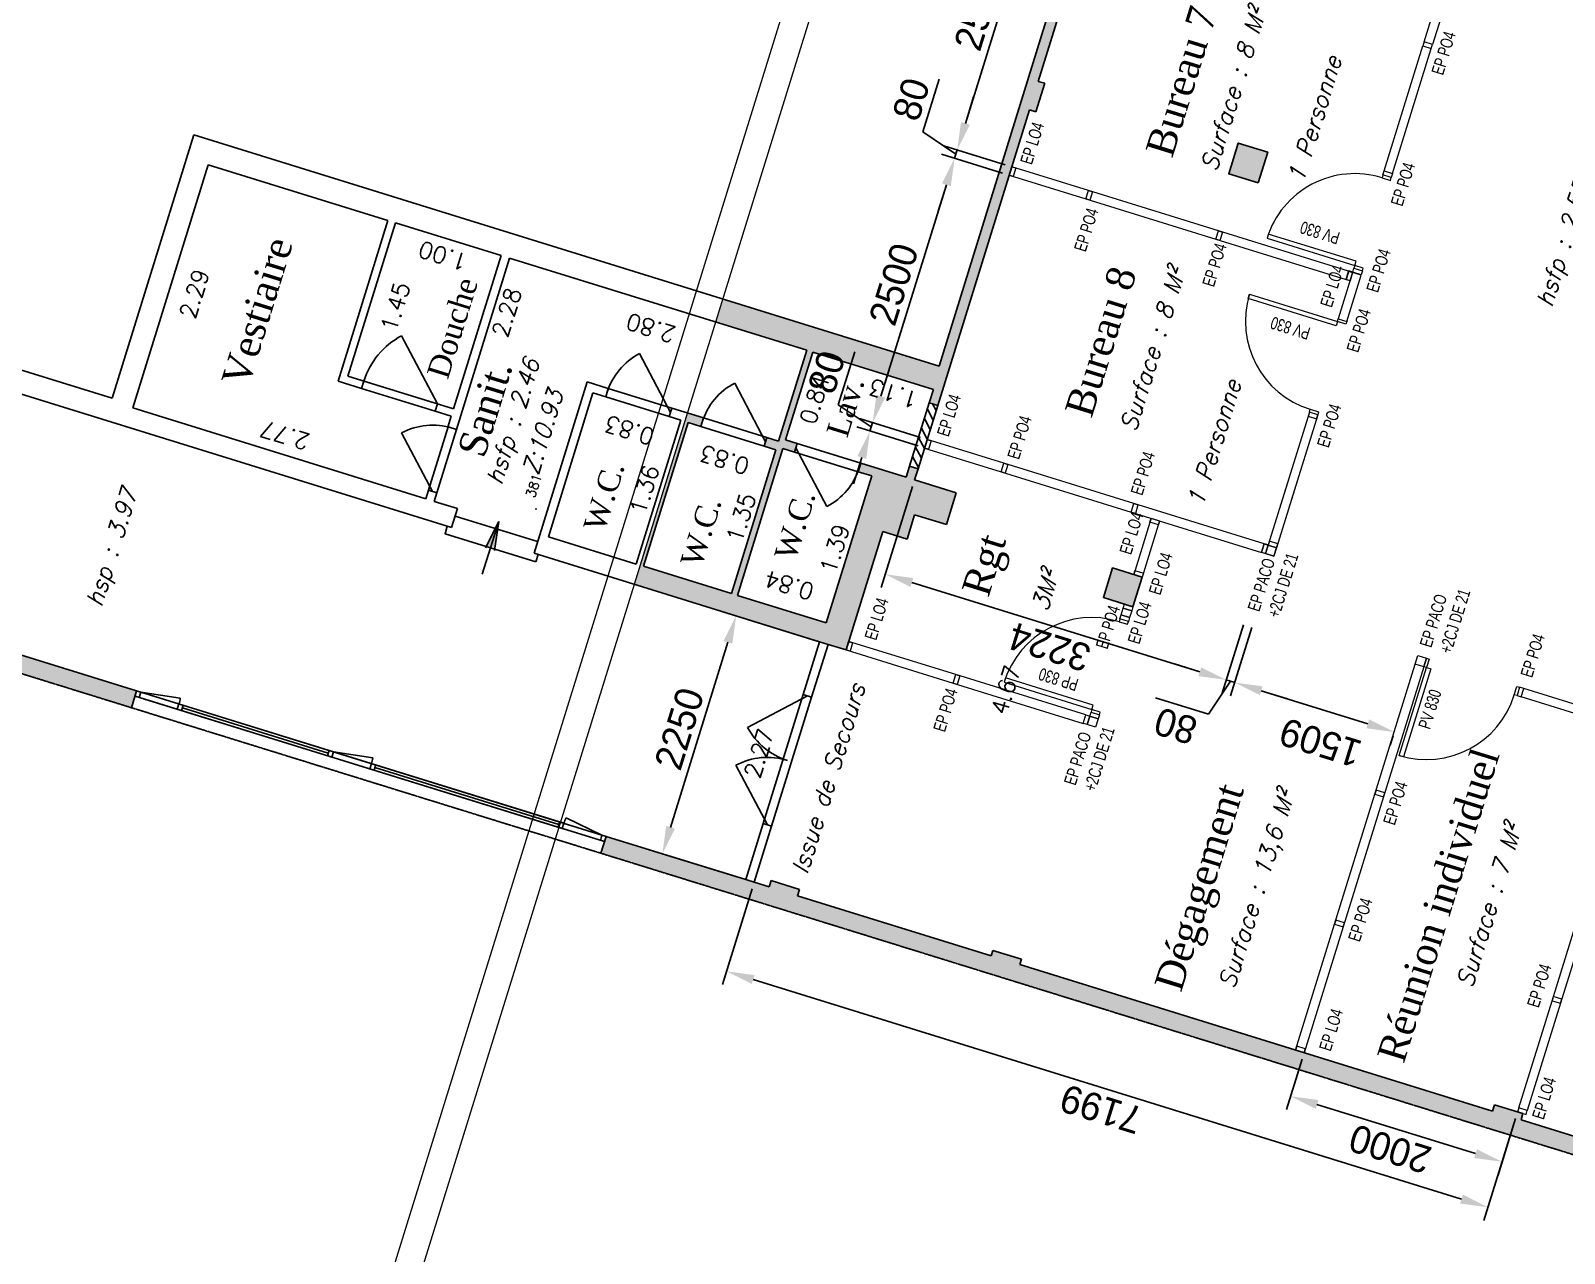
# Model space of a CAD drawing. Header units: metres. Extents: x -1642643 to 2228512, y -1236052 to 2422133.
# Drawn here: x 534506 to 548357, y 2329 to 13374 of the extents above; entities that cross this region are included whole.
import ezdxf
from ezdxf.enums import TextEntityAlignment as Align

# ---------------------------------------------------------------- set-up
doc = ezdxf.new("R2010")
doc.units = ezdxf.units.M
doc.header["$PDSIZE"] = 0.01
doc.linetypes.add('TIRET-COURT', pattern=[0.25, 0.15, -0.1])
for name, color, linetype in [('ALTIMETRIE', 10, 'Continuous'), ('APPLAT-GRIS', 253, 'Continuous'), ('COTATION-PLANI', 4, 'Continuous'), ('ESCALIER', 100, 'Continuous'), ('FENETRE', 32, 'Continuous'), ('FENETRE-OUVRANT', 213, 'Continuous'), ('MUR', 130, 'Continuous'), ('PORTE', 213, 'Continuous'), ('TEXTES-PIECES', 23, 'Continuous'), ('Z-COD', 5, 'Continuous'), ('Z-MAT', 8, 'Continuous')]:
    doc.layers.add(name, color=color, linetype=linetype)
doc.layers.add('cloison', color=5, linetype='Continuous', lineweight=20)
doc.layers.add('cotation', color=7, linetype='Continuous', lineweight=20)
doc.layers.add('Seuils', color=7, linetype='Continuous', plot=False)
doc.styles.add('Alt', font='simplex.shx', dxfattribs={"oblique": 14.4, "height": 0.075})
doc.styles.add('Simplex 1.5', font='simplex.shx', dxfattribs={"height": 0.075})
doc.styles.add('style1', font='romans.shx', dxfattribs={"width": 0.7, "height": 10})
doc.styles.add('Times 3.0', font='times.ttf', dxfattribs={"height": 0.15})
doc.dimstyles.new('ISO-25', dxfattribs={"dimtxt": 2.5, "dimasz": 2.5, "dimexe": 1.25, "dimexo": 0.625, "dimtad": 1, "dimtxsty": 'Standard', "dimcen": 2.5, "dimadec": 0, "dimazin": 0, "dimtfac": 1, "dimtmove": 0, "dimatfit": 3, "dimfxl": 1, "dimarcsym": 0})

# ---------------------------------------------------------------- blocks, each defined once
blk = doc.blocks.new('ZPOINT')
at = {"color": 0}
blk.add_point((0, 0), dxfattribs=at)
at = {"layer": 'ALTIMETRIE', "style": 'Alt', "oblique": 14.4}
blk.add_attdef('ALT', text='', height=0.075, dxfattribs=at).set_placement((0.05, -0.075), align=Align.TOP_LEFT)
at = {"layer": 'Z-COD', "style": 'Simplex 1.5'}
blk.add_attdef('COD', text='', height=0.075, dxfattribs=at).set_placement((-0.05, -0.025), align=Align.MIDDLE_RIGHT)
at = {"layer": 'Z-MAT', "style": 'Simplex 1.5'}
blk.add_attdef('MAT', (0.05, 0.025), '', height=0.075, dxfattribs=at)
blk = doc.blocks.new('*D223')
at = {"layer": 'cotation', "color": 0, "lineweight": -2, "transparency": 16777216}
for p, q in [((543999, 14605), (543506, 14758)), ((542948, 12536), (543551, 14482)), ((543307, 12163), (542754, 12334))]:
    blk.add_line(p, q, dxfattribs=at)
at = {"layer": 'cotation', "color": 0, "transparency": 16777216}
for points in [[(543511, 14495), (543591, 14470), (543625, 14721)], [(542908, 12548), (542987, 12524), (542874, 12297)]]:
    blk.add_solid(points, dxfattribs=at)
at = {"layer": 'Defpoints', "color": 0, "transparency": 16777216}
for p in [(543625, 14721), (544059, 14587), (543367, 12144)]:
    blk.add_point(p, dxfattribs=at)
at = {"layer": 'cotation', "color": 0, "transparency": 16777216, "insert": (543070, 13565), "char_height": 250, "attachment_point": 5, "rotation": 72.7748}
blk.add_mtext('2530', dxfattribs=at)
blk = doc.blocks.new('*D228')
at = {"layer": 'cotation', "color": 0, "lineweight": -2, "transparency": 16777216}
for p, q in [((542471, 9255), (542188, 8344)), ((542464, 8389), (545065, 7583)), ((545458, 8005), (545267, 7389))]:
    blk.add_line(p, q, dxfattribs=at)
at = {"layer": 'cotation', "color": 0, "transparency": 16777216}
for points in [[(542452, 8349), (542476, 8429), (542225, 8463)], [(545053, 7543), (545077, 7622), (545304, 7509)]]:
    blk.add_solid(points, dxfattribs=at)
at = {"layer": 'Defpoints', "color": 0, "transparency": 16777216}
for p in [(542489, 9315), (545476, 8065), (545304, 7509)]:
    blk.add_point(p, dxfattribs=at)
at = {"layer": 'cotation', "color": 0, "transparency": 16777216, "insert": (543709, 7807), "char_height": 250, "attachment_point": 5, "rotation": 162.7748}
blk.add_mtext('3224', dxfattribs=at)
blk = doc.blocks.new('*D229')
at = {"layer": 'cotation', "color": 0, "lineweight": -2, "transparency": 16777216}
for p, q in [((545458, 8005), (545267, 7389)), ((545534, 7981), (545343, 7365)), ((545065, 7583), (544826, 7657)), ((545342, 7497), (545142, 7199)), ((545304, 7509), (545380, 7485)), ((545304, 7509), (545380, 7485)), ((545142, 7199), (544664, 7347)), ((545619, 7411), (545858, 7337))]:
    blk.add_line(p, q, dxfattribs=at)
at = {"layer": 'cotation', "color": 0, "transparency": 16777216}
for points in [[(545053, 7543), (545077, 7622), (545304, 7509)], [(545607, 7371), (545631, 7451), (545380, 7485)]]:
    blk.add_solid(points, dxfattribs=at)
at = {"layer": 'Defpoints', "color": 0, "transparency": 16777216}
for p in [(545476, 8065), (545553, 8041), (545380, 7485)]:
    blk.add_point(p, dxfattribs=at)
at = {"layer": 'cotation', "color": 0, "transparency": 16777216, "insert": (544847, 7094), "char_height": 250, "attachment_point": 5, "rotation": 162.7748}
blk.add_mtext('80', dxfattribs=at)
blk = doc.blocks.new('*D232')
at = {"layer": 'cotation', "color": 0, "lineweight": -2, "transparency": 16777216}
for p, q in [((541022, 5621), (540754, 4757)), ((541030, 4803), (547429, 2819)), ((547916, 3547), (547630, 2626))]:
    blk.add_line(p, q, dxfattribs=at)
at = {"layer": 'cotation', "color": 0, "transparency": 16777216}
for points in [[(541018, 4763), (541043, 4842), (540791, 4877)], [(547416, 2779), (547441, 2859), (547667, 2745)]]:
    blk.add_solid(points, dxfattribs=at)
at = {"layer": 'Defpoints', "color": 0, "transparency": 16777216}
for p in [(541041, 5681), (547935, 3607), (547667, 2745)]:
    blk.add_point(p, dxfattribs=at)
at = {"layer": 'cotation', "color": 0, "transparency": 16777216, "insert": (544174, 3632), "char_height": 250, "attachment_point": 5, "rotation": 162.7748}
blk.add_mtext('7199', dxfattribs=at)
blk = doc.blocks.new('*D234')
at = {"layer": 'cotation', "color": 0, "lineweight": -2, "transparency": 16777216}
for p, q in [((545988, 4082), (545847, 3629)), ((547556, 3230), (546123, 3674)), ((547916, 3547), (547758, 3036))]:
    blk.add_line(p, q, dxfattribs=at)
at = {"layer": 'cotation', "color": 0, "transparency": 16777216}
for points in [[(546111, 3634), (546136, 3714), (545884, 3748)], [(547544, 3190), (547568, 3269), (547795, 3156)]]:
    blk.add_solid(points, dxfattribs=at)
at = {"layer": 'Defpoints', "color": 0, "transparency": 16777216}
for p in [(546007, 4142), (545884, 3748), (547935, 3607)]:
    blk.add_point(p, dxfattribs=at)
at = {"layer": 'cotation', "color": 0, "transparency": 16777216, "insert": (546784, 3273), "char_height": 250, "attachment_point": 5, "rotation": 162.7748}
blk.add_mtext('2000', dxfattribs=at)
blk = doc.blocks.new('*D235')
at = {"layer": 'cotation', "color": 0, "lineweight": -2, "transparency": 16777216}
for p, q in [((545534, 7981), (545343, 7365)), ((545619, 7411), (546582, 7112)), ((546810, 7004), (546784, 6919))]:
    blk.add_line(p, q, dxfattribs=at)
at = {"layer": 'cotation', "color": 0, "transparency": 16777216}
for points in [[(545607, 7371), (545631, 7451), (545380, 7485)], [(546570, 7072), (546594, 7152), (546821, 7038)]]:
    blk.add_solid(points, dxfattribs=at)
at = {"layer": 'Defpoints', "color": 0, "transparency": 16777216}
for p in [(545553, 8041), (546829, 7064), (546821, 7038)]:
    blk.add_point(p, dxfattribs=at)
at = {"layer": 'cotation', "color": 0, "transparency": 16777216, "insert": (546155, 6943), "char_height": 250, "attachment_point": 5, "rotation": 162.7748}
blk.add_mtext('1509', dxfattribs=at)
blk = doc.blocks.new('*D236')
at = {"layer": 'cotation', "color": 0, "lineweight": -2, "transparency": 16777216}
for p, q in [((541609, 7860), (540758, 8124)), ((540285, 6177), (540803, 7849)), ((540905, 5723), (540092, 5975))]:
    blk.add_line(p, q, dxfattribs=at)
at = {"layer": 'cotation', "color": 0, "transparency": 16777216}
for points in [[(540764, 7861), (540843, 7836), (540877, 8087)], [(540245, 6189), (540325, 6165), (540211, 5938)]]:
    blk.add_solid(points, dxfattribs=at)
at = {"layer": 'Defpoints', "color": 0, "transparency": 16777216}
for p in [(540877, 8087), (541669, 7842), (540964, 5705)]:
    blk.add_point(p, dxfattribs=at)
at = {"layer": 'cotation', "color": 0, "transparency": 16777216, "insert": (540365, 7068), "char_height": 250, "attachment_point": 5, "rotation": 72.7748}
blk.add_mtext('2250', dxfattribs=at)
blk = doc.blocks.new('*D239')
at = {"layer": 'cotation', "color": 0, "lineweight": -2, "transparency": 16777216}
for p, q in [((542564, 12459), (542712, 12937)), ((542948, 12536), (543022, 12775)), ((542862, 12259), (542564, 12459)), ((543307, 12163), (542754, 12334)), ((543284, 12086), (542731, 12258)), ((542874, 12297), (542850, 12221)), ((542874, 12297), (542850, 12221)), ((542776, 11982), (542702, 11743))]:
    blk.add_line(p, q, dxfattribs=at)
at = {"layer": 'cotation', "color": 0, "transparency": 16777216}
for points in [[(542908, 12548), (542987, 12524), (542874, 12297)], [(542736, 11994), (542816, 11970), (542850, 12221)]]:
    blk.add_solid(points, dxfattribs=at)
at = {"layer": 'Defpoints', "color": 0, "transparency": 16777216}
for p in [(542850, 12221), (543343, 12068), (543367, 12144)]:
    blk.add_point(p, dxfattribs=at)
at = {"layer": 'cotation', "color": 0, "transparency": 16777216, "insert": (542459, 12754), "char_height": 250, "attachment_point": 5, "rotation": 72.7748}
blk.add_mtext('80', dxfattribs=at)
blk = doc.blocks.new('*D240')
at = {"layer": 'cotation', "color": 0, "lineweight": -2, "transparency": 16777216}
for p, q in [((543284, 12086), (542731, 12258)), ((542776, 11982), (542184, 10072)), ((542543, 9699), (541990, 9870))]:
    blk.add_line(p, q, dxfattribs=at)
at = {"layer": 'cotation', "color": 0, "transparency": 16777216}
for points in [[(542736, 11994), (542816, 11970), (542850, 12221)], [(542144, 10084), (542223, 10059), (542110, 9833)]]:
    blk.add_solid(points, dxfattribs=at)
at = {"layer": 'Defpoints', "color": 0, "transparency": 16777216}
for p in [(543343, 12068), (542110, 9833), (542602, 9680)]:
    blk.add_point(p, dxfattribs=at)
at = {"layer": 'cotation', "color": 0, "transparency": 16777216, "insert": (542301, 11083), "char_height": 250, "attachment_point": 5, "rotation": 72.7748}
blk.add_mtext('2500', dxfattribs=at)
blk = doc.blocks.new('*D241')
at = {"layer": 'cotation', "color": 0, "lineweight": -2, "transparency": 16777216}
for p, q in [((541800, 9995), (541948, 10473)), ((542184, 10072), (542258, 10311)), ((542098, 9795), (541800, 9995)), ((542543, 9699), (541990, 9870)), ((542520, 9622), (541967, 9794)), ((542110, 9833), (542086, 9757)), ((542110, 9833), (542086, 9757)), ((542012, 9518), (541938, 9279))]:
    blk.add_line(p, q, dxfattribs=at)
at = {"layer": 'cotation', "color": 0, "transparency": 16777216}
for points in [[(542144, 10084), (542223, 10059), (542110, 9833)], [(541972, 9530), (542052, 9506), (542086, 9757)]]:
    blk.add_solid(points, dxfattribs=at)
at = {"layer": 'Defpoints', "color": 0, "transparency": 16777216}
for p in [(542086, 9757), (542579, 9604), (542602, 9680)]:
    blk.add_point(p, dxfattribs=at)
at = {"layer": 'cotation', "color": 0, "transparency": 16777216, "insert": (541695, 10289), "char_height": 250, "attachment_point": 5, "rotation": 72.7748}
blk.add_mtext('80', dxfattribs=at)

msp = doc.modelspace()

# ---------------------------------------------------------------- hatches: boundary and pattern name
at = {"layer": 'APPLAT-GRIS'}
h = msp.add_hatch(color=256, dxfattribs=at)
h.paths.add_polyline_path([(542002.16833, 9466.16054), (541978.47806, 9389.74869), (542102.64732, 9351.252), (541691.0289, 8023.59607), (540888.70445, 8272.34389), (541300.32287, 9599.99982), (541405.38917, 9567.4257), (541429.07944, 9643.83755), (541324.01314, 9676.41167), (541569.79968, 10469.18464), (542658.66857, 10131.59831), (542621.65253, 10012.20479), (542698.67976, 9988.32374), (543526.35729, 12657.95886), (543583.66618, 12640.19116), (543602.10542, 12699.66607), (543663.62084, 12898.08116), (543606.31195, 12915.84886), (544630.91607, 16220.66148), (544983.04149, 16106.23045), (545072.08093, 16393.42301), (544823.74241, 16470.41639), (544869.10004, 16616.71528), (544821.1342, 16631.58632), (544840.92482, 16695.42002), (544835.5337, 16697.09145), (545951.29782, 20295.93638), (546022.93393, 20273.72675), (546034.77906, 20311.93268), (546025.22758, 20314.89396), (546087.41454, 20515.47507), (545882.6738, 20578.95166), (542709.5905, 10344.32006), (540758.83137, 10949.12163), (540694.19833, 10740.65079), (541515.05182, 10486.15834), (541260.38143, 9664.73092), (541155.31514, 9697.30504), (541131.62487, 9620.89319), (541236.69116, 9588.31907), (540833.9566, 8289.31758), (540041.18363, 8535.10412), (540443.9182, 9834.10561), (540558.53597, 9798.57021), (540582.22624, 9874.98206), (540439.52794, 9919.22338), (539959.8, 8371.88337), (541630.73535, 7853.83668), (541707.1472, 7830.14641), (541869.52239, 7779.80459), (542201.18615, 8849.57052), (542420.87022, 8781.461), (542488.97975, 9001.14507), (542775.52419, 8912.30656), (542796.25318, 8979.16694), (542864.3627, 9198.85101), (542489.29389, 9315.13508), (542520.38737, 9415.42563), (542443.97551, 9439.1159), (542412.88204, 9338.82535)])
h.paths.add_polyline_path([(542243.56218, 10264.97019), (542712.43208, 11777.2881), (542314.45369, 11900.67491), (541845.58379, 10388.357)], flags=24)
for points in [[(545411.59812, 12358.52308), (545325.7209, 12081.53011), (545593.16238, 11998.61417), (545679.0396, 12275.60714)], [(544276.73282, 8520.16798), (544193.81688, 8252.7265), (544461.25836, 8169.81056), (544544.1743, 8437.25204)], [(533132.23168, 8133.00587), (533084.91887, 7980.40061), (535415.48037, 7257.84742), (535462.79318, 7410.45267)], [(541432.46914, 5559.65044), (541450.23684, 5616.95933), (541192.34684, 5696.91398), (541174.57914, 5639.60509), (541040.8584, 5681.06306), (540964.44654, 5704.75333), (539703.65098, 6095.64276), (539656.33817, 5943.03751), (548277.4039, 3270.21442), (548324.71671, 3422.81968), (547965.68251, 3534.13247), (547983.45021, 3591.44136), (547934.56471, 3606.59752), (547725.56021, 3671.39601), (547707.79251, 3614.08712), (543438.28026, 4937.78088), (543453.08668, 4985.53829), (543195.19668, 5065.49295), (543180.39026, 5017.73554)], [(552977.78262, 1980.21125), (552628.6222, 2542.93907), (553554.29216, 5528.6442), (556840.00181, 4509.96265), (556866.65336, 4595.92598), (556219.71365, 4796.49926), (556231.55879, 4834.70518), (553872.34285, 5566.14223), (553955.25879, 5833.58371), (553675.70479, 5920.25494), (553592.78885, 5652.81346), (553327.9084, 5734.93539), (553304.21813, 5658.52354), (553242.03118, 5457.94243), (553433.06081, 5398.71676), (552441.03081, 2198.97044), (552230.89821, 2264.11868), (552216.09179, 2216.36127), (550983.95068, 2598.36685), (550912.87987, 2369.1313), (549785.80505, 2718.56276), (549856.87585, 2947.79832), (547965.68251, 3534.13247), (547983.45021, 3591.44136), (547934.56471, 3606.59752), (547725.56021, 3671.39601), (547707.79251, 3614.08712), (543438.28026, 4937.78088), (543453.08668, 4985.53829), (543195.19668, 5065.49295), (543180.39026, 5017.73554), (541432.46914, 5559.65044), (541450.23684, 5616.95933), (541192.34684, 5696.91398), (541174.57914, 5639.60509), (541040.8584, 5681.06306), (540964.44654, 5704.75333), (539703.65098, 6095.64276), (539656.33817, 5943.03751), (549666.29082, 2839.61231), (549598.11357, 2619.70979), (557078.02244, 300.68407), (557326.36096, 223.6907), (557419.19413, 523.11974), (556966.61464, 663.43475), (557012.9618, 812.92534), (556764.62328, 889.91871), (556740.93301, 813.50686)]]:
    msp.add_hatch(color=256, dxfattribs=at).paths.add_polyline_path(points)
h = msp.add_hatch(dxfattribs=at)
h.set_pattern_fill('ANSI31', color=256, scale=20)
h.set_pattern_definition([(117.77479, (599726.1, 138602.35), (-56.183918, -29.590833), [])])
h.paths.add_polyline_path([(542621.65253, 10012.20479), (542443.97551, 9439.1159), (542520.38737, 9415.42563), (542698.06438, 9988.51453)])
at = {"layer": 'ESCALIER'}
h = msp.add_hatch(color=256, dxfattribs=at)
h.paths.add_polyline_path([(538732.63066, 8940.79997), (538664.53915, 8728.71763), (538667.33436, 8730.1898), (538695.01319, 8677.63619)])
h.paths.add_polyline_path([(538732.63066, 8940.79997), (538614.78074, 8702.51097), (538664.53915, 8728.71763)])
at = {"layer": 'MUR'}
h = msp.add_hatch(dxfattribs=at)
h.set_pattern_fill('ANSI31', color=6, scale=500, angle=72.774789)
h.set_pattern_definition([(190.5496, (599726.1, 138602.3), (290.65, -1560.666), [])])
h.paths.add_polyline_path([(541121.39457, 6210.98185), (540964.44654, 5704.75333), (541040.8584, 5681.06306), (541197.80643, 6187.29158)])
h.paths.add_polyline_path([(541630.73535, 7853.83668), (541482.67117, 7376.2626), (541559.08302, 7352.57233), (541707.1472, 7830.14641)])

# ---------------------------------------------------------------- linework, layer by layer
at = {"layer": 'cloison', "color": 5}
for p, q in [((546729.16029, 12106.22037), (547079.18401, 13235.20549)), ((546805.57215, 12082.53011), (547155.59587, 13211.51522)), ((546053.98764, 9928.48258), (545811.16238, 9145.2611)), ((546130.39949, 9904.79232), (545887.57424, 9121.57083)), ((545870.38806, 9336.29073), (545681.80791, 8728.0343)), ((545946.79991, 9312.60046), (545757.87002, 8703.21594)), ((546646.71948, 6476.69415), (547010.95736, 7651.52638)), ((547087.36921, 7627.83611), (546723.13133, 6453.00388)), ((546282.4816, 5301.86192), (546646.71948, 6476.69415)), ((546723.13133, 6453.00388), (546358.89345, 5278.17165)), ((545930.08885, 4165.23562), (546282.4816, 5301.86192)), ((546358.89345, 5278.17165), (546006.50071, 4141.54535))]:
    msp.add_line(p, q, dxfattribs=at)
at = {"layer": 'cloison', "color": 1}
for p, q in [((543343.42925, 12067.93303), (544035.46922, 11853.37714)), ((544059.15949, 11929.78899), (543367.11952, 12144.34488)), ((545233.99172, 11565.55111), (544059.15949, 11929.78899)), ((544035.46922, 11853.37714), (545210.30145, 11489.13926)), ((546408.82395, 11201.31323), (545233.99172, 11565.55111)), ((545210.30145, 11489.13926), (546385.13368, 11124.90138)), ((542579.41809, 9603.65079), (543271.45806, 9389.0949)), ((543295.14833, 9465.50676), (542603.10836, 9680.06264)), ((544469.98056, 9101.26888), (543295.14833, 9465.50676)), ((543271.45806, 9389.0949), (544446.29029, 9024.85702)), ((544446.29029, 9024.85702), (545621.12252, 8660.61914)), ((545644.81279, 8737.03099), (544469.98056, 9101.26888)), ((544625.38079, 8969.33289), (544467.76245, 8460.94231)), ((544701.79264, 8945.64262), (544544.1743, 8437.25204)), ((541869.52239, 7779.80459), (542836.13232, 7480.12269)), ((542859.82259, 7556.53454), (541893.21266, 7856.21644)), ((542836.13232, 7480.12269), (544010.96455, 7115.88481)), ((544034.65482, 7192.29666), (542859.82259, 7556.53454))]:
    msp.add_line(p, q, dxfattribs=at)
at = {"layer": 'cloison'}
for p, q in [((548540.3225, 7177.37126), (547966.10551, 7355.39802)), ((548564.01276, 7253.78311), (547989.79578, 7431.80987))]:
    msp.add_line(p, q, dxfattribs=at)
at = {"layer": 'cloison', "color": 3}
for p, q in [((548246.09175, 4611.41338), (548610.32963, 5786.24561)), ((548686.74148, 5762.55534), (548322.5036, 4587.72311)), ((547945.81759, 3642.89315), (548246.09175, 4611.41338)), ((548322.5036, 4587.72311), (548022.22944, 3619.20288))]:
    msp.add_line(p, q, dxfattribs=at)
at = {"layer": 'cloison'}
for points in [[(547079.18401, 13235.20549), (547155.59587, 13211.51522), (547166.84874, 13247.81085), (547090.43689, 13271.50112)], [(547079.18401, 13235.20549), (547155.59587, 13211.51522), (547166.84874, 13247.81085), (547090.43689, 13271.50112)], [(546717.90742, 12069.92474), (546710.20808, 12045.09089), (546786.61993, 12021.40062), (546794.31927, 12046.23448)], [(546794.31927, 12046.23448), (546717.90742, 12069.92474), (546729.16029, 12106.22037), (546805.57215, 12082.53011)], [(546464.42154, 11252.31793), (546476.26668, 11290.52385), (545683.49371, 11536.31039), (545671.64857, 11498.10446)], [(546521.88118, 11167.49817), (546445.46933, 11191.18844), (546456.72221, 11227.48407), (546533.13406, 11203.7938)], [(546464.42154, 11252.31793), (546456.72221, 11227.48407), (546533.13406, 11203.7938), (546540.83339, 11228.62766)], [(546307.47351, 10746.0894), (546295.62838, 10707.88348), (545502.85541, 10953.67002), (545514.70054, 10991.87594)], [(546307.47351, 10746.0894), (546315.17285, 10770.92326), (546391.5847, 10747.23299), (546383.88536, 10722.39914)], [(546130.39949, 9904.79232), (546053.98764, 9928.48258), (546042.73476, 9892.18695), (546119.14661, 9868.49669)], [(546053.98764, 9928.48258), (546061.68698, 9953.31644), (546138.09883, 9929.62617), (546130.39949, 9904.79232)], [(545769.12289, 8739.51157), (545692.71104, 8763.20184), (545681.45816, 8726.90621), (545757.87002, 8703.21594)], [(547112.20306, 7620.13677), (547150.40899, 7608.29164), (546904.62245, 6815.51867), (546866.41653, 6827.3638)], [(547010.95736, 7651.52638), (547034.64763, 7727.93823), (547111.05948, 7704.24796), (547087.36921, 7627.83611)], [(547112.20306, 7620.13677), (547087.36921, 7627.83611), (547111.05948, 7704.24796), (547135.89333, 7696.54862)], [(547929.80988, 7366.6509), (547904.97603, 7374.35023), (547928.6663, 7450.76209), (547953.50015, 7443.06275)], [(547953.50015, 7443.06275), (547929.80988, 7366.6509), (547966.10551, 7355.39802), (547989.79578, 7431.80987)], [(544147.3623, 7157.35351), (544070.95045, 7181.04378), (544082.20332, 7217.33941), (544158.61518, 7193.64914)]]:
    msp.add_lwpolyline(points, close=True, dxfattribs=at)
at = {"layer": 'cloison', "color": 1}
for points in [[(543403.41515, 12133.092), (543379.72488, 12056.68015), (543343.42925, 12067.93303), (543367.11952, 12144.34488)], [(544095.45512, 11918.53611), (544071.76485, 11842.12426), (544035.46922, 11853.37714), (544059.15949, 11929.78899)], [(545270.28735, 11554.29823), (545246.59708, 11477.88638), (545210.30145, 11489.13926), (545233.99172, 11565.55111)], [(546521.53143, 11166.37008), (546445.11958, 11190.06035), (546315.17285, 10770.92326), (546391.5847, 10747.23299)], [(546445.11958, 11190.06035), (546421.42931, 11113.6485), (546385.13368, 11124.90138), (546408.82395, 11201.31323)], [(546422.1288, 11115.90468), (546445.81907, 11192.31653), (546409.52344, 11203.56941), (546385.83317, 11127.15756)], [(542639.40399, 9668.80977), (542615.71372, 9592.39791), (542579.41809, 9603.65079), (542603.10836, 9680.06264)], [(543331.44396, 9454.25388), (543307.75369, 9377.84203), (543271.45806, 9389.0949), (543295.14833, 9465.50676)], [(544506.27619, 9090.016), (544482.58592, 9013.60415), (544446.29029, 9024.85702), (544469.98056, 9101.26888)], [(544690.53976, 8909.34699), (544614.12791, 8933.03726), (544625.38079, 8969.33289), (544701.79264, 8945.64262)], [(545681.10842, 8725.77812), (545657.41815, 8649.36626), (545621.12252, 8660.61914), (545644.81279, 8737.03099)], [(545658.11764, 8651.62245), (545681.80791, 8728.0343), (545645.51228, 8739.28718), (545621.82201, 8662.87532)], [(545757.87002, 8703.21594), (545681.45816, 8726.90621), (545657.76789, 8650.49435), (545734.17975, 8626.80409)], [(545734.17975, 8626.80409), (545657.76789, 8650.49435), (545681.45816, 8726.90621), (545757.87002, 8703.21594)], [(544544.1743, 8437.25204), (544467.76245, 8460.94231), (544479.01532, 8497.23794), (544555.42718, 8473.54767)], [(544450.00548, 8133.51493), (544373.59363, 8157.2052), (544384.84651, 8193.50083), (544461.25836, 8169.81056)], [(544343.38854, 8059.78008), (544335.6892, 8034.94623), (544412.10105, 8011.25596), (544419.80039, 8036.08981)], [(544419.80039, 8036.08981), (544343.38854, 8059.78008), (544354.64141, 8096.07571), (544431.05327, 8072.38544)], [(544354.64141, 8096.07571), (544373.59363, 8157.2052), (544450.00548, 8133.51493), (544431.05327, 8072.38544)], [(541929.50829, 7844.96356), (541905.81802, 7768.55171), (541869.52239, 7779.80459), (541893.21266, 7856.21644)], [(542896.11822, 7545.28166), (542872.42795, 7468.86981), (542836.13232, 7480.12269), (542859.82259, 7556.53454)], [(544089.90266, 7242.17326), (544101.7478, 7280.37919), (543308.97483, 7526.16573), (543297.12969, 7487.9598)], [(544089.90266, 7242.17326), (544082.20332, 7217.33941), (544158.61518, 7193.64914), (544166.31451, 7218.48299)], [(544070.95045, 7181.04378), (544047.26018, 7104.63193), (544010.96455, 7115.88481), (544034.65482, 7192.29666)], [(544047.26018, 7104.63193), (544070.95045, 7181.04378), (544147.3623, 7157.35351), (544123.67203, 7080.94166)]]:
    msp.add_lwpolyline(points, close=True, dxfattribs=at)
at = {"layer": 'cloison', "color": 5}
for points in [[(546734.38421, 6489.29951), (546657.97236, 6512.98978), (546646.71948, 6476.69415), (546723.13133, 6453.00388)], [(546370.14633, 5314.46728), (546293.73448, 5338.15755), (546282.4816, 5301.86192), (546358.89345, 5278.17165)], [(546017.75358, 4177.84098), (545941.34173, 4201.53125), (545930.08885, 4165.23562), (546006.50071, 4141.54535)]]:
    msp.add_lwpolyline(points, close=True, dxfattribs=at)
at = {"layer": 'cloison', "color": 3}
for points in [[(548333.75648, 4624.01874), (548257.34462, 4647.70901), (548246.09175, 4611.41338), (548322.5036, 4587.72311)], [(548022.22944, 3619.20288), (547945.81759, 3642.89315), (547934.56471, 3606.59752), (548010.97657, 3582.90725)]]:
    msp.add_lwpolyline(points, close=True, dxfattribs=at)
at = {"layer": 'cloison'}
for centre, start, end in [((546464.42154, 11252.31793), 72.774788995, 162.774788997), ((546307.47351, 10746.0894), 162.774789004, 252.774789004), ((547112.20306, 7620.13677), 252.774789004, 342.774789004)]:
    msp.add_arc(centre, 830, start, end, dxfattribs=at)
at = {"layer": 'cloison', "color": 1}
msp.add_arc((544089.90266, 7242.17326), 830, 72.774789004, 162.774788997, dxfattribs=at)
at = {"layer": 'cotation'}
for points in [[(572838.55507, 28914.82527), (561256.44933, -8442.71448), (536832.60944, -870.49484), (548414.71518, 36487.04491)], [(572525.73594, 28750.07032), (561091.69438, -8129.89535), (537145.42857, -705.73989), (548579.47013, 36174.22578)]]:
    msp.add_lwpolyline(points, close=True, dxfattribs=at)
at = {"layer": 'cotation', "color": 1}
msp.add_lwpolyline([(547090.43689, 13271.50112), (547221.32563, 13693.67661), (547297.73748, 13669.98634), (547166.84874, 13247.81085)], close=True, dxfattribs=at)
at = {"layer": 'ESCALIER'}
for p, q in [((538732.63066, 8940.79997), (538584.56648, 8463.22589)), ((538732.63066, 8940.79997), (538614.78074, 8702.51097)), ((538614.78074, 8702.51097), (538732.63066, 8940.79997)), ((538732.63066, 8940.79997), (538695.01319, 8677.63619))]:
    msp.add_line(p, q, dxfattribs=at)
at = {"layer": 'ESCALIER', "flags": 128}
for points in [[(538268.61385, 8896.2085), (538247.88486, 8829.34813), (539069.31228, 8574.67774)], [(538339.39389, 8989.42966), (539084.40945, 8758.44954)]]:
    msp.add_lwpolyline(points, dxfattribs=at)
at = {"layer": 'FENETRE', "flags": 128}
for points in [[(535462.79318, 7410.45267), (535447.98676, 7362.69527)], [(539306.7853, 6166.3367), (535447.98676, 7362.69527)], [(539321.59172, 6214.09411), (535462.79318, 7410.45267)], [(535500.9991, 7398.60754), (535486.19269, 7350.85013)], [(539703.65098, 6095.64276), (535539.20503, 7386.76241)], [(539688.84456, 6047.88536), (535524.39861, 7339.005)], [(535844.85244, 7292.00133), (535830.04602, 7244.24392)], [(535883.05837, 7280.1562), (535868.25195, 7232.39879)], [(537193.75961, 6847.62036), (535875.65516, 7256.27749)], [(537201.16282, 6871.49906), (537186.3564, 6823.74166)], [(537239.36874, 6859.65393), (537224.56233, 6811.89652)], [(537583.22208, 6753.04772), (537568.41566, 6705.29031)], [(537621.42801, 6741.20259), (537606.62159, 6693.44518)], [(539275.98258, 6202.06054), (537614.0248, 6717.32388)], [(539283.38579, 6225.93924), (539268.57937, 6178.18183)], [(539321.59172, 6214.09411), (539306.7853, 6166.3367)], [(539665.44505, 6107.4879), (539650.63864, 6059.73049)], [(539703.65098, 6095.64276), (539688.84456, 6047.88536)]]:
    msp.add_lwpolyline(points, dxfattribs=at)
at = {"layer": 'FENETRE-OUVRANT'}
for points in [[(535500.99909, 7398.6075), (535856.65729, 7342.86481)], [(537239.36874, 6859.65393), (537595.02694, 6803.91124)], [(539665.44505, 6107.4879), (539340.63037, 6262.71491)]]:
    msp.add_lwpolyline(points, dxfattribs=at)
for centre, start, end in [((535500.99966, 7398.60737), 342.774782118, 351.0924431), ((537239.36932, 6859.6538), 342.774782118, 351.0924431), ((539665.44451, 6107.48811), 154.457134878, 162.77479586)]:
    msp.add_arc(centre, 359.99941, start, end, dxfattribs=at)
at = {"layer": 'MUR'}
for p, q in [((542709.5905, 10344.32006), (546034.24493, 21067.83724)), ((543606.31195, 12915.84886), (544630.91607, 16220.66148)), ((543583.66618, 12640.19116), (543663.62084, 12898.08116)), ((543663.62084, 12898.08116), (543606.31195, 12915.84886)), ((526954.5974, 12622.42398), (535241.12785, 10053.31818)), ((543526.35729, 12657.95886), (543583.66618, 12640.19116)), ((538306.81977, 8884.36336), (527112.48341, 12354.98772)), ((535241.12785, 10053.31818), (535978.36116, 12431.22971)), ((535978.36116, 12431.22971), (542709.5905, 10344.32006)), ((538831.08551, 11318.27902), (541515.05182, 10486.15834)), ((542658.66857, 10131.59831), (541569.79968, 10469.18464)), ((539051.83533, 8653.38324), (539531.56327, 10200.72325)), ((539531.56327, 10200.72325), (539722.59291, 10141.49758)), ((542621.65253, 10012.20479), (542658.66857, 10131.59831)), ((539181.55029, 8801.61964), (539584.28486, 10100.62113)), ((539584.28486, 10100.62113), (539698.90264, 10065.08573)), ((539974.32326, 8555.8331), (540377.05783, 9854.83459)), ((540271.99153, 9887.40871), (540377.05783, 9854.83459)), ((540443.9182, 9834.10561), (540558.53597, 9798.57021)), ((541155.31514, 9697.30504), (541260.38143, 9664.73092)), ((542412.88204, 9338.82535), (542443.97551, 9439.1159)), ((542489.29389, 9315.13508), (542520.38737, 9415.42563)), ((542864.3627, 9198.85101), (542489.29389, 9315.13508)), ((542775.52419, 8912.30656), (542864.3627, 9198.85101)), ((542420.87022, 8781.461), (542488.97975, 9001.14507)), ((542488.97975, 9001.14507), (542775.52419, 8912.30656)), ((539181.55029, 8801.61964), (539974.32326, 8555.8331)), ((541869.52239, 7779.80459), (542201.18615, 8849.57052)), ((541630.73535, 7853.83668), (539051.83533, 8653.38324)), ((540041.18363, 8535.10412), (540833.9566, 8289.31758)), ((541707.1472, 7830.14641), (541630.73535, 7853.83668)), ((541707.1472, 7830.14641), (541869.52239, 7779.80459)), ((541040.8584, 5681.06306), (540964.44654, 5704.75333)), ((541040.8584, 5681.06306), (541174.57914, 5639.60509)), ((541174.57914, 5639.60509), (541192.34684, 5696.91398)), ((541192.34684, 5696.91398), (541450.23684, 5616.95933)), ((541432.46914, 5559.65044), (541450.23684, 5616.95933)), ((541432.46914, 5559.65044), (543180.39026, 5017.73554)), ((543180.39026, 5017.73554), (543195.19668, 5065.49295)), ((543195.19668, 5065.49295), (543453.08668, 4985.53829)), ((543438.28026, 4937.78088), (543453.08668, 4985.53829)), ((543438.28026, 4937.78088), (547707.79251, 3614.08712)), ((547707.79251, 3614.08712), (547725.56021, 3671.39601)), ((547725.56021, 3671.39601), (547983.45021, 3591.44136)), ((547965.68251, 3534.13247), (547983.45021, 3591.44136)), ((547965.68251, 3534.13247), (549856.87585, 2947.79832))]:
    msp.add_line(p, q, dxfattribs=at)
at = {"layer": 'MUR', "color": 6}
for p, q in [((541482.67117, 7376.2626), (541630.73535, 7853.83668)), ((541559.08302, 7352.57233), (541707.1472, 7830.14641)), ((540964.44654, 5704.75333), (541121.39457, 6210.98185)), ((541040.8584, 5681.06306), (541197.80643, 6187.29158))]:
    msp.add_line(p, q, dxfattribs=at)
at = {"layer": 'MUR', "flags": 128}
for points in [[(543526.35729, 12657.95886), (542698.67976, 9988.32374), (542621.65253, 10012.20479)], [(535427.81805, 9965.40409), (536108.91327, 12162.24484)], [(537732.66513, 11658.82663), (536108.91327, 12162.24484)], [(537282.55003, 10207.00144), (537732.66513, 11658.82663)], [(537370.13938, 10253.13282), (537799.5255, 11638.09765)], [(538754.67366, 11341.96929), (537799.5255, 11638.09765)], [(538325.28754, 9957.00447), (538754.67366, 11341.96929)], [(538351.35757, 9770.93901), (538831.08551, 11318.27902)], [(541260.38143, 9664.73092), (541515.05182, 10486.15834)], [(541569.79968, 10469.18464), (541324.01314, 9676.41167)], [(537494.87299, 10141.17411), (537282.55003, 10207.00144)], [(537515.60198, 10208.03448), (537494.87299, 10141.17411)], [(539698.90264, 10065.08573), (539722.59291, 10141.49758)], [(538179.82494, 10002.10281), (538159.09596, 9935.24244)], [(538073.57843, 9145.12854), (535427.81805, 9965.40409)], [(538159.09596, 9935.24244), (538304.55855, 9890.1441)], [(538274.55044, 9793.35433), (538304.55855, 9890.1441)], [(540271.99153, 9887.40871), (540295.6818, 9963.82056)], [(540582.22624, 9874.98206), (540295.6818, 9963.82056)], [(540558.53597, 9798.57021), (540582.22624, 9874.98206)], [(538351.35757, 9770.93901), (538274.94572, 9794.62928)], [(540443.9182, 9834.10561), (540041.18363, 8535.10412)], [(541131.62487, 9620.89319), (541155.31514, 9697.30504)], [(541236.69116, 9588.31907), (540833.9566, 8289.31758)], [(541300.32287, 9599.99982), (540888.70445, 8272.34389)], [(541131.62487, 9620.89319), (541236.69116, 9588.31907)], [(541405.38917, 9567.4257), (541300.32287, 9599.99982)], [(541429.07944, 9643.83755), (541324.01314, 9676.41167)], [(541429.07944, 9643.83756), (541405.38917, 9567.4257)], [(542002.16833, 9466.16054), (541978.47806, 9389.74869)], [(542412.88204, 9338.82535), (542002.16833, 9466.16054)], [(542520.38737, 9415.42563), (542443.97551, 9439.1159)], [(542102.64732, 9351.252), (541691.0289, 8023.59607)], [(542102.64732, 9351.252), (541978.47806, 9389.74869)], [(538073.57843, 9145.12854), (538097.2687, 9221.54039)], [(538173.68055, 9197.85012), (538097.2687, 9221.54039)], [(538173.68055, 9197.85012), (538149.99029, 9121.43827)], [(538360.12288, 9056.29003), (538149.99029, 9121.43827)], [(538306.81977, 8884.36336), (538360.12288, 9056.29003)], [(542201.18615, 8849.57052), (542420.87022, 8781.461)], [(539090.04126, 8641.53811), (539069.31228, 8574.67774)], [(541691.0289, 8023.59607), (540888.70445, 8272.34389)], [(533132.23168, 8133.00587), (535462.79318, 7410.45267)], [(535462.79318, 7410.45267), (535415.48037, 7257.84742)], [(539703.65098, 6095.64276), (539656.33817, 5943.03751)], [(540964.44654, 5704.75333), (539703.65098, 6095.64276)]]:
    msp.add_lwpolyline(points, dxfattribs=at)
at = {"layer": 'MUR'}
for points in [[(545593.16238, 11998.61417), (545679.0396, 12275.60714), (545411.59812, 12358.52308), (545325.7209, 12081.53011)], [(544461.25836, 8169.81056), (544544.1743, 8437.25204), (544276.73282, 8520.16798), (544193.81688, 8252.7265)]]:
    msp.add_lwpolyline(points, close=True, dxfattribs=at)
at = {"layer": 'MUR', "linetype": 'TIRET-COURT', "flags": 128}
msp.add_lwpolyline([(524348.67907, 3150.83398), (526480.80325, 10027.90069), (549666.29082, 2839.61231), (549598.11357, 2619.70979), (557078.02244, 300.68407), (550780.63837, -20011.23337)], dxfattribs=at)
at = {"layer": 'MUR', "color": 1, "flags": 128}
for points in [[(541482.67117, 7376.2626), (541559.08302, 7352.57233)], [(541121.39457, 6210.98185), (541197.80643, 6187.29158)]]:
    msp.add_lwpolyline(points, dxfattribs=at)
at = {"layer": 'PORTE'}
for p, q in [((538179.82494, 10002.10281), (537855.76406, 10617.39505)), ((540283.83666, 9925.61464), (540004.23824, 10456.4863)), ((541143.47, 9659.09912), (540863.87158, 10189.97078)), ((538135.47463, 9209.69525), (537855.87621, 9740.56692)), ((541417.23431, 9605.63163), (541696.83273, 9074.75996))]:
    msp.add_line(p, q, dxfattribs=at)
at = {"layer": 'PORTE', "color": 1}
for p, q in [((541520.8771, 7364.41747), (540981.15757, 7080.15907)), ((541159.6005, 6199.13672), (540875.34211, 6738.85624))]:
    msp.add_line(p, q, dxfattribs=at)
at = {"layer": 'PORTE'}
for centre, radius, start, end in [((538179.82494, 10002.10281), 695.41355, 117.774789041, 162.774788994), ((540283.83666, 9925.61464), 600, 117.774789047, 162.774788992), ((541143.47, 9659.09912), 600, 117.774789047, 162.774788992), ((538135.47463, 9209.69525), 600, 72.77478898, 117.774788927), ((541417.23431, 9605.63163), 600, 297.774789066, 342.774789003), ((541520.8771, 7364.41747), 610, 207.774789068, 252.774788997)]:
    msp.add_arc(centre, radius, start, end, dxfattribs=at)
at = {"layer": 'PORTE', "color": 1}
msp.add_arc((541159.6005, 6199.13672), 610, 72.774789008, 117.774788939, dxfattribs=at)
at = {"layer": 'Seuils', "flags": 128}
for points in [[(538325.28754, 9957.00447), (537370.13938, 10253.13282)], [(537494.87299, 10141.17411), (538159.09596, 9935.24244)], [(538179.82494, 10002.10281), (537515.60198, 10208.03448)], [(540295.6818, 9963.82056), (539722.59291, 10141.49758)], [(539698.90264, 10065.08573), (540271.99153, 9887.40871)], [(542621.65253, 10012.20479), (542443.97551, 9439.1159)], [(542520.38737, 9415.42563), (542698.06438, 9988.51453)], [(541155.31514, 9697.30504), (540582.22624, 9874.98206)], [(538097.2687, 9221.54039), (538274.94572, 9794.62928)], [(538351.35757, 9770.93901), (538173.68055, 9197.85012)], [(540558.53597, 9798.57021), (541131.62487, 9620.89319)], [(541405.38917, 9567.4257), (541978.47806, 9389.74869)], [(542002.16833, 9466.16054), (541429.07944, 9643.83755)]]:
    msp.add_lwpolyline(points, dxfattribs=at)
at = {"layer": 'Seuils', "color": 1, "flags": 128}
for points in [[(541121.39457, 6210.98185), (541482.67117, 7376.2626)], [(541559.08302, 7352.57233), (541197.80643, 6187.29158)]]:
    msp.add_lwpolyline(points, dxfattribs=at)

# ---------------------------------------------------------------- block references
at = {"layer": 'ALTIMETRIE'}
ref = msp.add_blockref('ZPOINT', (539070.06005, 9052.44204), dxfattribs=dict(at, xscale=1700.000000077693, yscale=1700.000000077693, zscale=1700.000000077693, rotation=71.9851192486213))
ref.add_attrib('MAT', '381', (539055.931, 9146.41874), dxfattribs={"layer": 'Z-MAT', "height": 85, "rotation": 71.985119244, "style": 'Simplex 1.5'})
ref.add_attrib('ALT', 'Z:10.93', dxfattribs={"height": 153, "rotation": 72.781114672, "style": 'Alt', "oblique": 14.4}).set_placement((538941.16962, 9393.59336), align=Align.TOP_LEFT)

# ---------------------------------------------------------------- texts
at = {"layer": 'ALTIMETRIE', "color": 0, "style": 'Simplex 1.5', "oblique": 15.00003}
for s, p in [('Surface : 8 M²', (545367.9164, 12844.36922)), ('1 Personne', (546101.08683, 12575.18317)), ('Surface : 8 M²', (544639.44064, 10494.70476)), ('1 Personne', (545194.34179, 9650.51953)), ('3M²', (543669.11875, 8316.46157)), ('Issue de Secours', (541710.13959, 6618.28949)), ('Surface : 13,6 M²', (545577.44511, 5618.21549)), ('Surface : 7 M²', (547677.64044, 5469.62347))]:
    msp.add_text(s, height=153, rotation=72.774789002, dxfattribs=at).set_placement(p, align=Align.MIDDLE_CENTER)
at = {"layer": 'ALTIMETRIE', "style": 'Simplex 1.5', "oblique": 15.00003}
for s, p in [('hsfp : 2.55', (548344.5785, 11448.90991)), ('hsfp : 2.46', (538860.12373, 9844.71168)), ('hsp : 3.97', (535235.51453, 8703.85322))]:
    msp.add_text(s, height=153, rotation=72.774789002, dxfattribs=at).set_placement(p, align=Align.MIDDLE_CENTER)
at = {"layer": 'cotation', "lineweight": -2, "char_height": 112.5, "attachment_point": 1, "style": 'style1'}
for s, insert, rotation in [('{\\fArial|b0|i0|c0|p34;EP PO4}', (547153.46769, 12997.81417), 72.774789), ('{\\fArial|b0|i0|c0|p34;EP LO4}', (543439.52434, 12189.55173), 72.774789), ('{\\fArial|b0|i0|c0|p34;EP PO4}', (546786.26853, 11813.43046), 72.774789), ('{\\fArial|b0|i0|c0|p34;EP PO4}', (543926.13268, 11401.94176), 72.774789), ('{\\fArial|b0|i0|c0|p34;PV 830}', (546304.93164, 11440.84103), 162.774789), ('{\\fArial|b0|i0|c0|p34;EP PO4}', (545084.1556, 11084.79366), 72.774789), ('{\\fArial|b0|i0|c0|p34;EP PO4}', (546565.50752, 11033.83789), 72.774789), ('{\\fArial|b0|i0|c0|p34;EP LO4}', (546148.97917, 10899.3368), 72.774789), ('{\\fArial|b0|i0|c0|p34;EP PO4}', (546387.16287, 10492.36472), 72.774789), ('{\\fArial|b0|i0|c0|p34;PV 830}', (546037.82386, 10579.2974), 162.774789), ('{\\fArial|b0|i0|c0|p34;EP LO4}', (542688.02594, 9731.8597), 72.774789), ('{\\fArial|b0|i0|c0|p34;EP PO4}', (546120.64735, 9632.73138), 72.774789), ('{\\fArial|b0|i0|c0|p34;EP PO4}', (543323.65685, 9526.22247), 72.774789), ('{\\fArial|b0|i0|c0|p34;EP PO4}', (544437.55128, 9201.81653), 72.774789), ('{\\fArial|b0|i0|c0|p34;EP LO4}', (544336.30792, 8665.94858), 72.774789), ('{\\fArial|b0|i0|c0|p34;EP LO4}', (544600.2066, 8301.45237), 72.774789), ('{\\fArial|b0|i0|c0|p34;EP PACO\\P+2CJ DE 21}', (545494.01827, 8151.87487), 72.774789), ('{\\fArial|b0|i0|c0|p34;EP PACO\\P+2CJ DE 21}', (547047.57161, 7827.26429), 72.774789), ('{\\fArial|b0|i0|c0|p34;EP LO4}', (542034.16379, 7893.01106), 72.774789), ('{\\fArial|b0|i0|c0|p34;EP PO4}', (544122.11531, 7812.93204), 72.774789), ('{\\fArial|b0|i0|c0|p34;EP LO4}', (544410.30758, 7857.78767), 72.774789), ('{\\fArial|b0|i0|c0|p34;EP PO4}', (547957.92364, 7555.49383), 72.774789), ('{\\fArial|b0|i0|c0|p34;PP 830}', (543943.59316, 7405.67084), 162.774789), ('{\\fArial|b0|i0|c0|p34;EP PO4}', (542654.49287, 7063.94312), 72.774789), ('{\\fArial|b0|i0|c0|p34;PV 830}', (547035.39819, 7088.88819), 72.774789), ('{\\fArial|b0|i0|c0|p34;EP PACO\\P+2CJ DE 21}', (543834.95691, 6582.79381), 72.774789), ('{\\fArial|b0|i0|c0|p34;EP PO4}', (546717.70609, 6222.99226), 72.774789), ('{\\fArial|b0|i0|c0|p34;EP PO4}', (546401.51638, 5169.36801), 72.774789), ('{\\fArial|b0|i0|c0|p34;EP PO4}', (548017.71965, 4574.0639), 72.774789), ('{\\fArial|b0|i0|c0|p34;EP LO4}', (546139.02845, 4180.95151), 72.774789), ('{\\fArial|b0|i0|c0|p34;EP LO4}', (548062.50515, 3563.66926), 72.774789)]:
    msp.add_mtext(s, dxfattribs=dict(at, insert=insert, rotation=rotation))
at = {"layer": 'COTATION-PLANI', "style": 'Simplex 1.5'}
for s, rotation, p in [('1.00', 162.774788995, (538208.16118, 11267.6759)), ('2.29', 72.774789013, (535911.63788, 11019.40521)), ('1.45', 72.774789019, (537728.10467, 10901.19598)), ('2.28', 72.774789013, (538733.70497, 10850.56569)), ('0.84', 72.774788969, (541513.57927, 10064.2335)), ('1.36', 72.774789008, (539976.95092, 9250.62719)), ('1.35', 72.774788986, (540850.13055, 8996.23455)), ('1.39', 72.774788974, (541696.3173, 8716.20664)), ('0.84', 162.774788975, (541334.28593, 8291.2422)), ('4.67', 72.774789002, (543240.70294, 7441.03452))]:
    msp.add_text(s, height=150, rotation=rotation, dxfattribs=at).set_placement(p, align=Align.TOP_CENTER)
for s, rotation, p in [('2.80', 162.774788995, (540128.64941, 10758.94646)), ('1.13', 162.774788964, (542320.91639, 10167.04512)), ('0.83', 162.774788995, (539936.25209, 9834.45564)), ('2.77', 162.774788995, (536823.72326, 9790.8051)), ('0.83', 162.774788995, (540795.88543, 9567.94012)), ('2.27', 72.774789013, (541154.31872, 6823.71426))]:
    msp.add_text(s, height=150, rotation=rotation, dxfattribs=at).set_placement(p, align=Align.CENTER)
at = {"layer": 'TEXTES-PIECES', "style": 'Times 3.0', "width": 0.99}
for s, height, p in [('Bureau 7', 255, (544898.32256, 12915.3997)), ('Vestiaire', 255, (536551.31404, 10835.40293)), ('Bureau 8', 255, (544169.8468, 10565.73524)), ('Douche', 200, (538314.49123, 10688.6044)), ('Sanit.', 255, (538608.94197, 9959.84087)), ('Lav.', 200, (541864.22921, 9974.45819)), ('W.C.', 200, (539683.97959, 9167.19579)), ('W.C.', 200, (541408.26182, 8907.29977)), ('W.C.', 200, (540559.52477, 8846.77465)), ('Rgt', 255, (543114.90853, 8547.61601)), ('Réunion individuel', 255, (547218.93334, 5474.46121)), ('Dégagement', 255, (545058.54012, 5637.65105))]:
    msp.add_text(s, height=height, rotation=72.768463323, dxfattribs=at).set_placement(p, align=Align.MIDDLE_CENTER)

# ---------------------------------------------------------------- dimensions: what is measured, and where the dimension line sits
at = {"layer": 'cotation'}
for base, p1, p2, angle, text, picture, middle in [((543625.15814, 14721.24325), (543367.11952, 12144.34488), (544058.91725, 14586.76319), 72.774789, '2530', '*D223', (543070.32061, 13564.81217)), ((545303.72872, 7508.55756), (542489.29389, 9315.13508), (545476.10954, 8064.56383), 162.774789, '3224', '*D228', (543708.89693, 7806.70494)), ((547667.42282, 2744.94384), (541040.85839, 5681.06306), (547934.56471, 3606.59752), 162.774789, '7199', '*D232', (544173.92944, 3631.74078))]:
    dim = msp.add_linear_dim(base=base, p1=p1, p2=p2, angle=angle, text=text, dimstyle='ISO-25', override={"dimscale": 100}, dxfattribs=at)
    dim.commit()
    dim.dimension.update_dxf_attribs({"geometry": picture, "text_midpoint": middle})
for base, p1, p2, angle, override, picture, middle in [((542849.97338, 12220.9211), (543367.11952, 12144.34488), (543343.42925, 12067.93303), 72.774789, {"dimscale": 100, "dimtmove": 1}, '*D239', (542403.44231, 12574.64163)), ((542109.65248, 9833.05072), (543343.42925, 12067.93303), (542602.49298, 9680.25343), 72.774789, {"dimscale": 100, "dimtmove": 1}, '*D240', (542300.72265, 11082.50998)), ((542085.96221, 9756.63887), (542602.49298, 9680.25343), (542579.41809, 9603.65079), 72.774789, {"dimscale": 100, "dimtmove": 1}, '*D241', (541639.43115, 10110.3594)), ((540877.44382, 8087.38263), (540964.44654, 5704.75333), (541668.94128, 7841.99154), 72.774789, {"dimscale": 100}, '*D236', (540365.20914, 7068.36502)), ((545380.14057, 7484.86729), (545476.10954, 8064.56383), (545552.52139, 8040.87357), 162.774789, {"dimscale": 100, "dimtmove": 1}, '*D229', (545026.42004, 7038.33623)), ((545884.4617, 3747.91426), (547934.56471, 3606.59752), (546006.50071, 4141.54535), 162.774789, {"dimscale": 100}, '*D234', (546784.08579, 3272.69562))]:
    dim = msp.add_linear_dim(base=base, p1=p1, p2=p2, angle=angle, dimstyle='ISO-25', override=override, dxfattribs=at)
    dim.commit()
    dim.dimension.update_dxf_attribs({"geometry": picture, "text_midpoint": middle})
dim = msp.add_linear_dim(base=(546820.80884, 7038.21121), p1=(545552.52139, 8040.87357), p2=(546828.83842, 7064.11026), angle=162.774789, text='1509', dimstyle='ISO-25', override={"dimscale": 100, "dimtmove": 1}, dxfattribs=at)
dim.commit()
dim.dimension.update_dxf_attribs({"geometry": '*D235', "text_midpoint": (546210.95923, 7122.5895), "dimtype": 160})

doc.saveas('drawing.dxf')
